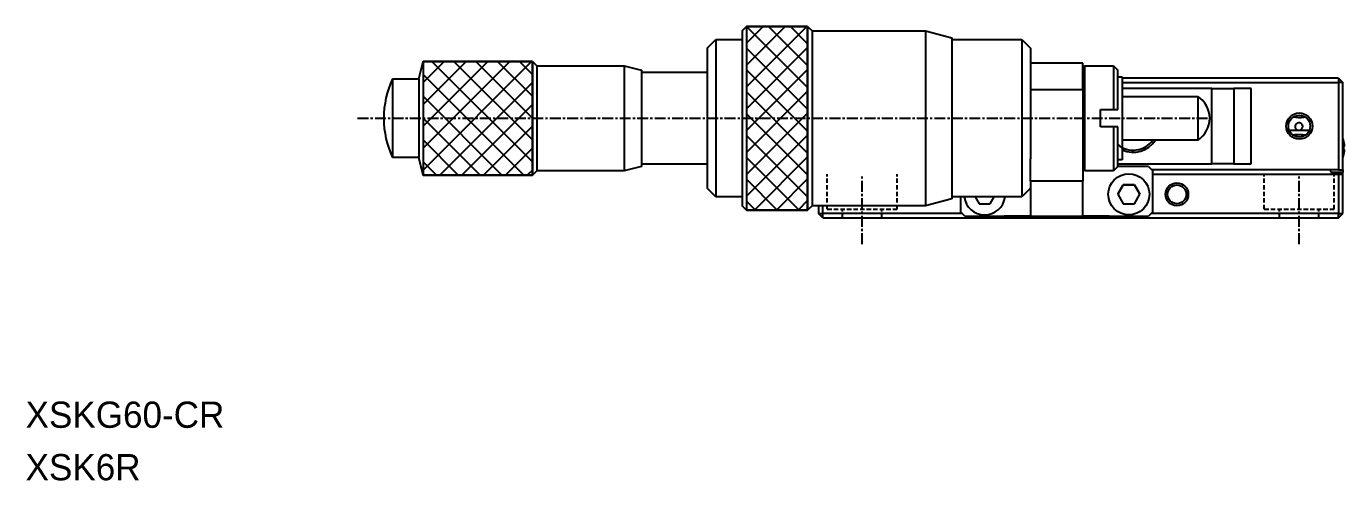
# Model space of a CAD drawing. Extents: x 918 to 1255, y 43 to 278.
# Drawn here: x 921.3 to 1072.1, y 42.8 to 94.7 of the extents above; entities that cross this region are included whole.
import ezdxf

# ---------------------------------------------------------------- set-up
doc = ezdxf.new("R2010")
doc.units = 0
doc.linetypes.add('CENTER', pattern=[2, 1.25, -0.25, 0.25, -0.25])
doc.linetypes.add('DASHED', pattern=[0.75, 0.5, -0.25])
doc.layers.get('0').update_dxf_attribs({"linetype": 'CONTINUOUS'})
doc.layers.add('CENTER', color=1, linetype='CENTER')

msp = doc.modelspace()

# ---------------------------------------------------------------- linework, layer by layer
at = {"color": 7, "linetype": 'CONTINUOUS'}
for p, q in [((1003.19, 94.23), (1003.69, 94.73)), ((1003.19, 94.23), (1003.19, 74.23)), ((1010.69, 94.73), (1011.19, 94.23)), ((1011.19, 94.23), (1011.19, 74.23)), ((1011.19, 94.23), (1024.19, 94.23)), ((1024.19, 94.23), (1024.19, 74.23)), ((1024.19, 94.23), (1027.19, 93.43)), ((999.19, 92.23), (1000.19, 93.23)), ((999.19, 92.23), (999.19, 76.23)), ((1000.19, 93.23), (1000.19, 75.23)), ((1000.19, 93.23), (1003.19, 93.23)), ((1027.19, 93.43), (1027.19, 75.03)), ((1027.19, 93.43), (1027.19, 93.23)), ((1027.19, 93.23), (1027.19, 86.73)), ((1027.19, 93.23), (1027.19, 75.23)), ((1027.19, 93.23), (1035.19, 93.23)), ((1035.19, 93.23), (1035.19, 75.23)), ((1035.19, 93.23), (1036.19, 92.23)), ((1036.19, 92.23), (1036.19, 90.53)), ((1036.19, 92.23), (1036.19, 79.57)), ((966.19, 88.73), (966.69, 90.73)), ((979.19, 90.73), (979.69, 90.23)), ((1042.19, 90.53), (1036.19, 90.53)), ((1042.19, 87.53), (1042.19, 90.53)), ((979.69, 90.23), (979.69, 78.23)), ((979.69, 90.23), (989.69, 90.23)), ((989.69, 90.23), (989.69, 78.23)), ((989.69, 90.23), (991.69, 89.73)), ((991.69, 89.73), (991.69, 78.73)), ((991.69, 89.73), (991.69, 89.48)), ((991.69, 89.48), (991.69, 78.98)), ((991.69, 89.48), (999.19, 89.48)), ((1042.19, 90.03), (1042.39, 90.23)), ((1042.39, 84.23), (1042.39, 90.23)), ((1042.39, 90.23), (1045.69, 90.23)), ((1045.69, 90.23), (1045.69, 85.23)), ((1045.69, 90.23), (1046.19, 89.73)), ((1046.19, 85.23), (1046.19, 89.73)), ((963.2, 88.73), (963.2, 79.73)), ((963.2, 88.73), (966.19, 88.73)), ((966.19, 88.73), (966.19, 79.73)), ((1036.19, 87.53), (1042.19, 87.53)), ((1042.19, 87.53), (1042.19, 77.03)), ((1046.19, 88.98), (1046.69, 88.98)), ((1046.69, 88.98), (1046.69, 79.48)), ((1046.69, 88.98), (1046.69, 88.73)), ((1071.44, 88.83), (1046.69, 88.83)), ((1046.69, 88.62), (1046.69, 86.73)), ((1046.69, 88.33), (1071.44, 88.33)), ((1056.94, 87.63), (1046.69, 87.63)), ((1056.94, 79.03), (1056.94, 87.63)), ((1056.94, 87.63), (1059.44, 87.63)), ((1059.44, 87.63), (1059.44, 79.03)), ((1061.44, 87.63), (1059.44, 87.63)), ((1061.44, 79.03), (1061.44, 87.63)), ((1071.44, 88.83), (1071.44, 88.33)), ((1071.44, 88.83), (1071.94, 88.33)), ((1071.44, 88.33), (1071.44, 78.33)), ((1071.94, 88.33), (1071.44, 88.33)), ((1071.94, 78.33), (1071.94, 88.33)), ((1046.69, 86.73), (1055.35, 86.73)), ((1055.35, 86.73), (1055.35, 81.73)), ((1044.19, 85.23), (1045.69, 85.23)), ((1044.19, 83.23), (1044.19, 85.23)), ((1045.69, 85.23), (1046.19, 85.23)), ((1042.39, 78.23), (1042.39, 84.23)), ((1045.69, 83.23), (1044.19, 83.23)), ((1045.69, 83.23), (1045.69, 78.23)), ((1046.19, 83.23), (1045.69, 83.23)), ((1046.19, 78.73), (1046.19, 83.23)), ((1027.19, 81.73), (1027.19, 75.23)), ((1055.35, 81.73), (1046.69, 81.73)), ((1068.09, 82.83), (1065.79, 82.83)), ((1072.01, 81.72), (1072.01, 81.72)), ((1072.01, 81.01), (1072.01, 80.65)), ((1072.13, 81.01), (1072.01, 81.01)), ((1072.01, 80.65), (1072.13, 80.65)), ((1072.01, 79.95), (1072.01, 79.95)), ((966.19, 79.73), (963.2, 79.73)), ((966.69, 77.73), (966.19, 79.73)), ((991.69, 78.73), (989.69, 78.23)), ((991.69, 78.98), (991.69, 78.73)), ((999.19, 78.98), (991.69, 78.98)), ((1036.19, 77.03), (1036.19, 79.57)), ((1042.39, 78.23), (1042.19, 78.43)), ((1046.19, 78.73), (1045.69, 78.23)), ((1046.69, 79.48), (1046.19, 79.48)), ((1046.19, 79.03), (1056.94, 79.03)), ((1049.69, 78.73), (1046.19, 78.73)), ((1046.69, 79.73), (1046.69, 79.48)), ((1049.69, 78.73), (1050.19, 78.23)), ((1059.44, 79.03), (1056.94, 79.03)), ((1059.44, 79.03), (1061.44, 79.03)), ((979.69, 78.23), (979.19, 77.73)), ((989.69, 78.23), (979.69, 78.23)), ((1042.19, 77.03), (1036.19, 77.03)), ((1036.19, 77.03), (1036.19, 73.03)), ((1042.19, 73.03), (1042.19, 77.03)), ((1045.69, 78.23), (1042.39, 78.23)), ((1071.44, 78.33), (1050.09, 78.33)), ((1050.19, 73.53), (1050.19, 78.23)), ((1050.19, 77.83), (1071.44, 77.83)), ((1070.54, 78.08), (1070.54, 78.33)), ((1070.54, 78.08), (1071.94, 78.08)), ((1071.44, 78.33), (1071.94, 78.33)), ((1071.44, 77.83), (1071.44, 73.33)), ((1071.44, 77.83), (1071.94, 77.83)), ((1071.94, 78.33), (1071.94, 78.08)), ((1071.94, 77.83), (1071.94, 78.08)), ((1071.94, 73.33), (1071.94, 77.83)), ((1000.19, 75.23), (999.19, 76.23)), ((1036.19, 76.23), (1035.19, 75.23)), ((1046.8, 76.63), (1046.17, 75.53)), ((1046.17, 75.53), (1046.8, 76.63)), ((1046.17, 75.53), (1046.8, 74.43)), ((1048.07, 76.63), (1046.8, 76.63)), ((1046.8, 76.63), (1048.07, 76.63)), ((1048.71, 75.53), (1048.07, 76.63)), ((1048.07, 76.63), (1048.71, 75.53)), ((1048.07, 74.43), (1048.71, 75.53)), ((1003.19, 75.23), (1000.19, 75.23)), ((1003.69, 73.73), (1003.19, 74.23)), ((1011.19, 74.23), (1010.69, 73.73)), ((1024.19, 74.23), (1011.19, 74.23)), ((1011.94, 74.23), (1011.94, 73.33)), ((1012.44, 73.33), (1012.44, 74.23)), ((1027.19, 75.03), (1024.19, 74.23)), ((1027.19, 75.23), (1027.19, 75.03)), ((1035.19, 75.23), (1027.19, 75.23)), ((1028.19, 75.23), (1028.19, 73.53)), ((1029.84, 75.23), (1030.3, 74.43)), ((1030.3, 74.43), (1031.57, 74.43)), ((1031.57, 74.43), (1032.04, 75.23)), ((1046.8, 74.43), (1048.07, 74.43)), ((1011.94, 73.33), (1012.44, 73.33)), ((1012.44, 72.83), (1011.94, 73.33)), ((1028.39, 73.33), (1012.44, 73.33)), ((1012.44, 72.83), (1012.44, 73.33)), ((1012.44, 72.83), (1071.44, 72.83)), ((1028.69, 73.03), (1028.19, 73.53)), ((1028.69, 73.03), (1033.19, 73.03)), ((1036.19, 73.03), (1033.19, 73.03)), ((1036.19, 73.03), (1042.19, 73.03)), ((1045.19, 73.03), (1042.19, 73.03)), ((1045.19, 73.03), (1049.69, 73.03)), ((1050.19, 73.53), (1049.69, 73.03)), ((1071.44, 73.33), (1049.99, 73.33)), ((1071.44, 72.83), (1071.44, 73.33)), ((1071.44, 72.83), (1071.94, 73.33)), ((1071.44, 73.33), (1071.94, 73.33))]:
    msp.add_line(p, q, dxfattribs=at)
at = {"color": 3, "linetype": 'CONTINUOUS'}
for p, q in [((1005.61, 94.73), (1003.69, 92.81)), ((1008.11, 94.73), (1003.69, 90.31)), ((1010.61, 94.73), (1003.69, 87.81)), ((1003.69, 94.73), (1003.69, 73.73)), ((1003.69, 94.73), (1010.69, 94.73)), ((1010.69, 87.75), (1003.71, 94.73)), ((1010.69, 90.25), (1006.21, 94.73)), ((1010.69, 92.75), (1008.71, 94.73)), ((1010.69, 94.73), (1010.69, 73.73)), ((1010.69, 92.31), (1003.69, 85.31)), ((1010.69, 85.25), (1003.69, 92.25)), ((969.11, 90.73), (966.69, 88.31)), ((971.61, 90.73), (966.69, 85.81)), ((974.11, 90.73), (966.69, 83.31)), ((976.61, 90.73), (966.69, 80.81)), ((979.11, 90.73), (966.69, 78.31)), ((966.69, 90.73), (966.69, 77.73)), ((966.69, 90.73), (979.19, 90.73)), ((979.19, 79.25), (967.71, 90.73)), ((979.19, 81.75), (970.21, 90.73)), ((979.19, 84.25), (972.71, 90.73)), ((979.19, 86.75), (975.21, 90.73)), ((979.19, 89.25), (977.71, 90.73)), ((979.19, 90.73), (979.19, 77.73)), ((978.21, 77.73), (966.69, 89.25)), ((1010.69, 89.81), (1003.69, 82.81)), ((1010.69, 82.75), (1003.69, 89.75)), ((979.19, 88.31), (968.61, 77.73)), ((975.71, 77.73), (966.69, 86.75)), ((1010.69, 87.31), (1003.69, 80.31)), ((1010.69, 80.25), (1003.69, 87.25)), ((979.19, 85.81), (971.11, 77.73)), ((1010.69, 84.81), (1003.69, 77.81)), ((1010.69, 77.75), (1003.69, 84.75)), ((973.21, 77.73), (966.69, 84.25)), ((979.19, 83.31), (973.61, 77.73)), ((970.71, 77.73), (966.69, 81.75)), ((1010.69, 82.31), (1003.69, 75.31)), ((1010.69, 75.25), (1003.69, 82.25)), ((979.19, 80.81), (976.11, 77.73)), ((968.21, 77.73), (966.69, 79.25)), ((1009.71, 73.73), (1003.69, 79.75)), ((1010.69, 79.81), (1004.61, 73.73)), ((979.19, 77.73), (966.69, 77.73)), ((979.19, 78.31), (978.61, 77.73)), ((1007.21, 73.73), (1003.69, 77.25)), ((1010.69, 77.31), (1007.11, 73.73)), ((1004.71, 73.73), (1003.69, 74.75)), ((1010.69, 74.81), (1009.61, 73.73)), ((1010.69, 73.73), (1003.69, 73.73))]:
    msp.add_line(p, q, dxfattribs=at)
at = {"color": 3, "linetype": 'DASHED'}
for p, q in [((1012.94, 73.83), (1012.94, 77.83)), ((1020.94, 73.83), (1020.94, 77.83)), ((1062.94, 73.83), (1062.94, 77.83)), ((1070.94, 73.83), (1070.94, 77.83)), ((1012.94, 73.83), (1020.94, 73.83)), ((1014.69, 72.83), (1014.69, 73.83)), ((1019.19, 72.83), (1019.19, 73.83)), ((1062.94, 73.83), (1070.94, 73.83)), ((1064.69, 72.83), (1064.69, 73.83)), ((1069.19, 72.83), (1069.19, 73.83))]:
    msp.add_line(p, q, dxfattribs=at)
at = {"color": 7, "linetype": 'CONTINUOUS'}
for points in [[(1010.69, 94.73), (1003.69, 94.73), (1003.69, 73.73), (1010.69, 73.73)], [(979.19, 90.73), (966.69, 90.73), (966.69, 77.73), (979.19, 77.73)]]:
    msp.add_lwpolyline(points, close=True, dxfattribs=at)
for points in [[(1066.25, 84.38, 0.061215), (1067.48, 84.35), (1067.63, 84.38)], [(1067.63, 82.29, 0.061215), (1066.39, 82.32), (1066.25, 82.29)]]:
    msp.add_lwpolyline(points, format="xyb", dxfattribs=at)
msp.add_lwpolyline([(1066.46, 83.39, 2.305601), (1067.02, 83.71, 0.3769)], format="xyb", close=True, dxfattribs=at)
at = {"color": 3, "linetype": 'CONTINUOUS'}
for centre, radius in [((1066.94, 83.33), 1.5), ((1052.94, 75.53), 1.3)]:
    msp.add_circle(centre, radius, dxfattribs=at)
at = {"color": 7, "linetype": 'CONTINUOUS'}
for centre, radius in [((1066.94, 83.33), 1.25), ((1047.44, 75.53), 2.35), ((1052.94, 75.53), 1.07)]:
    msp.add_circle(centre, radius, dxfattribs=at)
for centre, radius, start, end in [((972.69, 84.23), 10.5, 154.6231, 180), ((1053.69, 84.23), 3, 0, 56.4427), ((972.69, 84.23), 10.5, 180, 205.3769), ((1053.69, 84.23), 3, 303.5573, 0), ((1047.94, 83.33), 2.75, 230.4788, 324.4215), ((1047.94, 83.33), 3, 245.3757, 327.769), ((1068.94, 80.83), 3.2, 16.1225, 20.3641), ((1068.94, 80.83), 3.19, 3.2297, 16.1067), ((1068.94, 80.83), 3.2, 339.6359, 343.8775), ((1068.94, 80.83), 3.19, 343.8933, 356.7703), ((1030.94, 75.53), 2.35, 187.3344, 352.6656)]:
    msp.add_arc(centre, radius, start, end, dxfattribs=at)
at = {"layer": 'CENTER', "color": 1, "linetype": 'CENTER'}
for p, q in [((959.19, 84.23), (1056.69, 84.23)), ((1016.94, 69.83), (1016.94, 77.83)), ((1066.94, 69.83), (1066.94, 77.83))]:
    msp.add_line(p, q, dxfattribs=at)

# ---------------------------------------------------------------- texts
at = {"color": 7, "linetype": 'CONTINUOUS'}
for s, p in [('XSKG60-CR', (921.21, 48.83)), ('XSK6R', (921.21, 42.83))]:
    msp.add_text(s, height=3, dxfattribs=at).set_placement(p)

doc.saveas('drawing.dxf')
